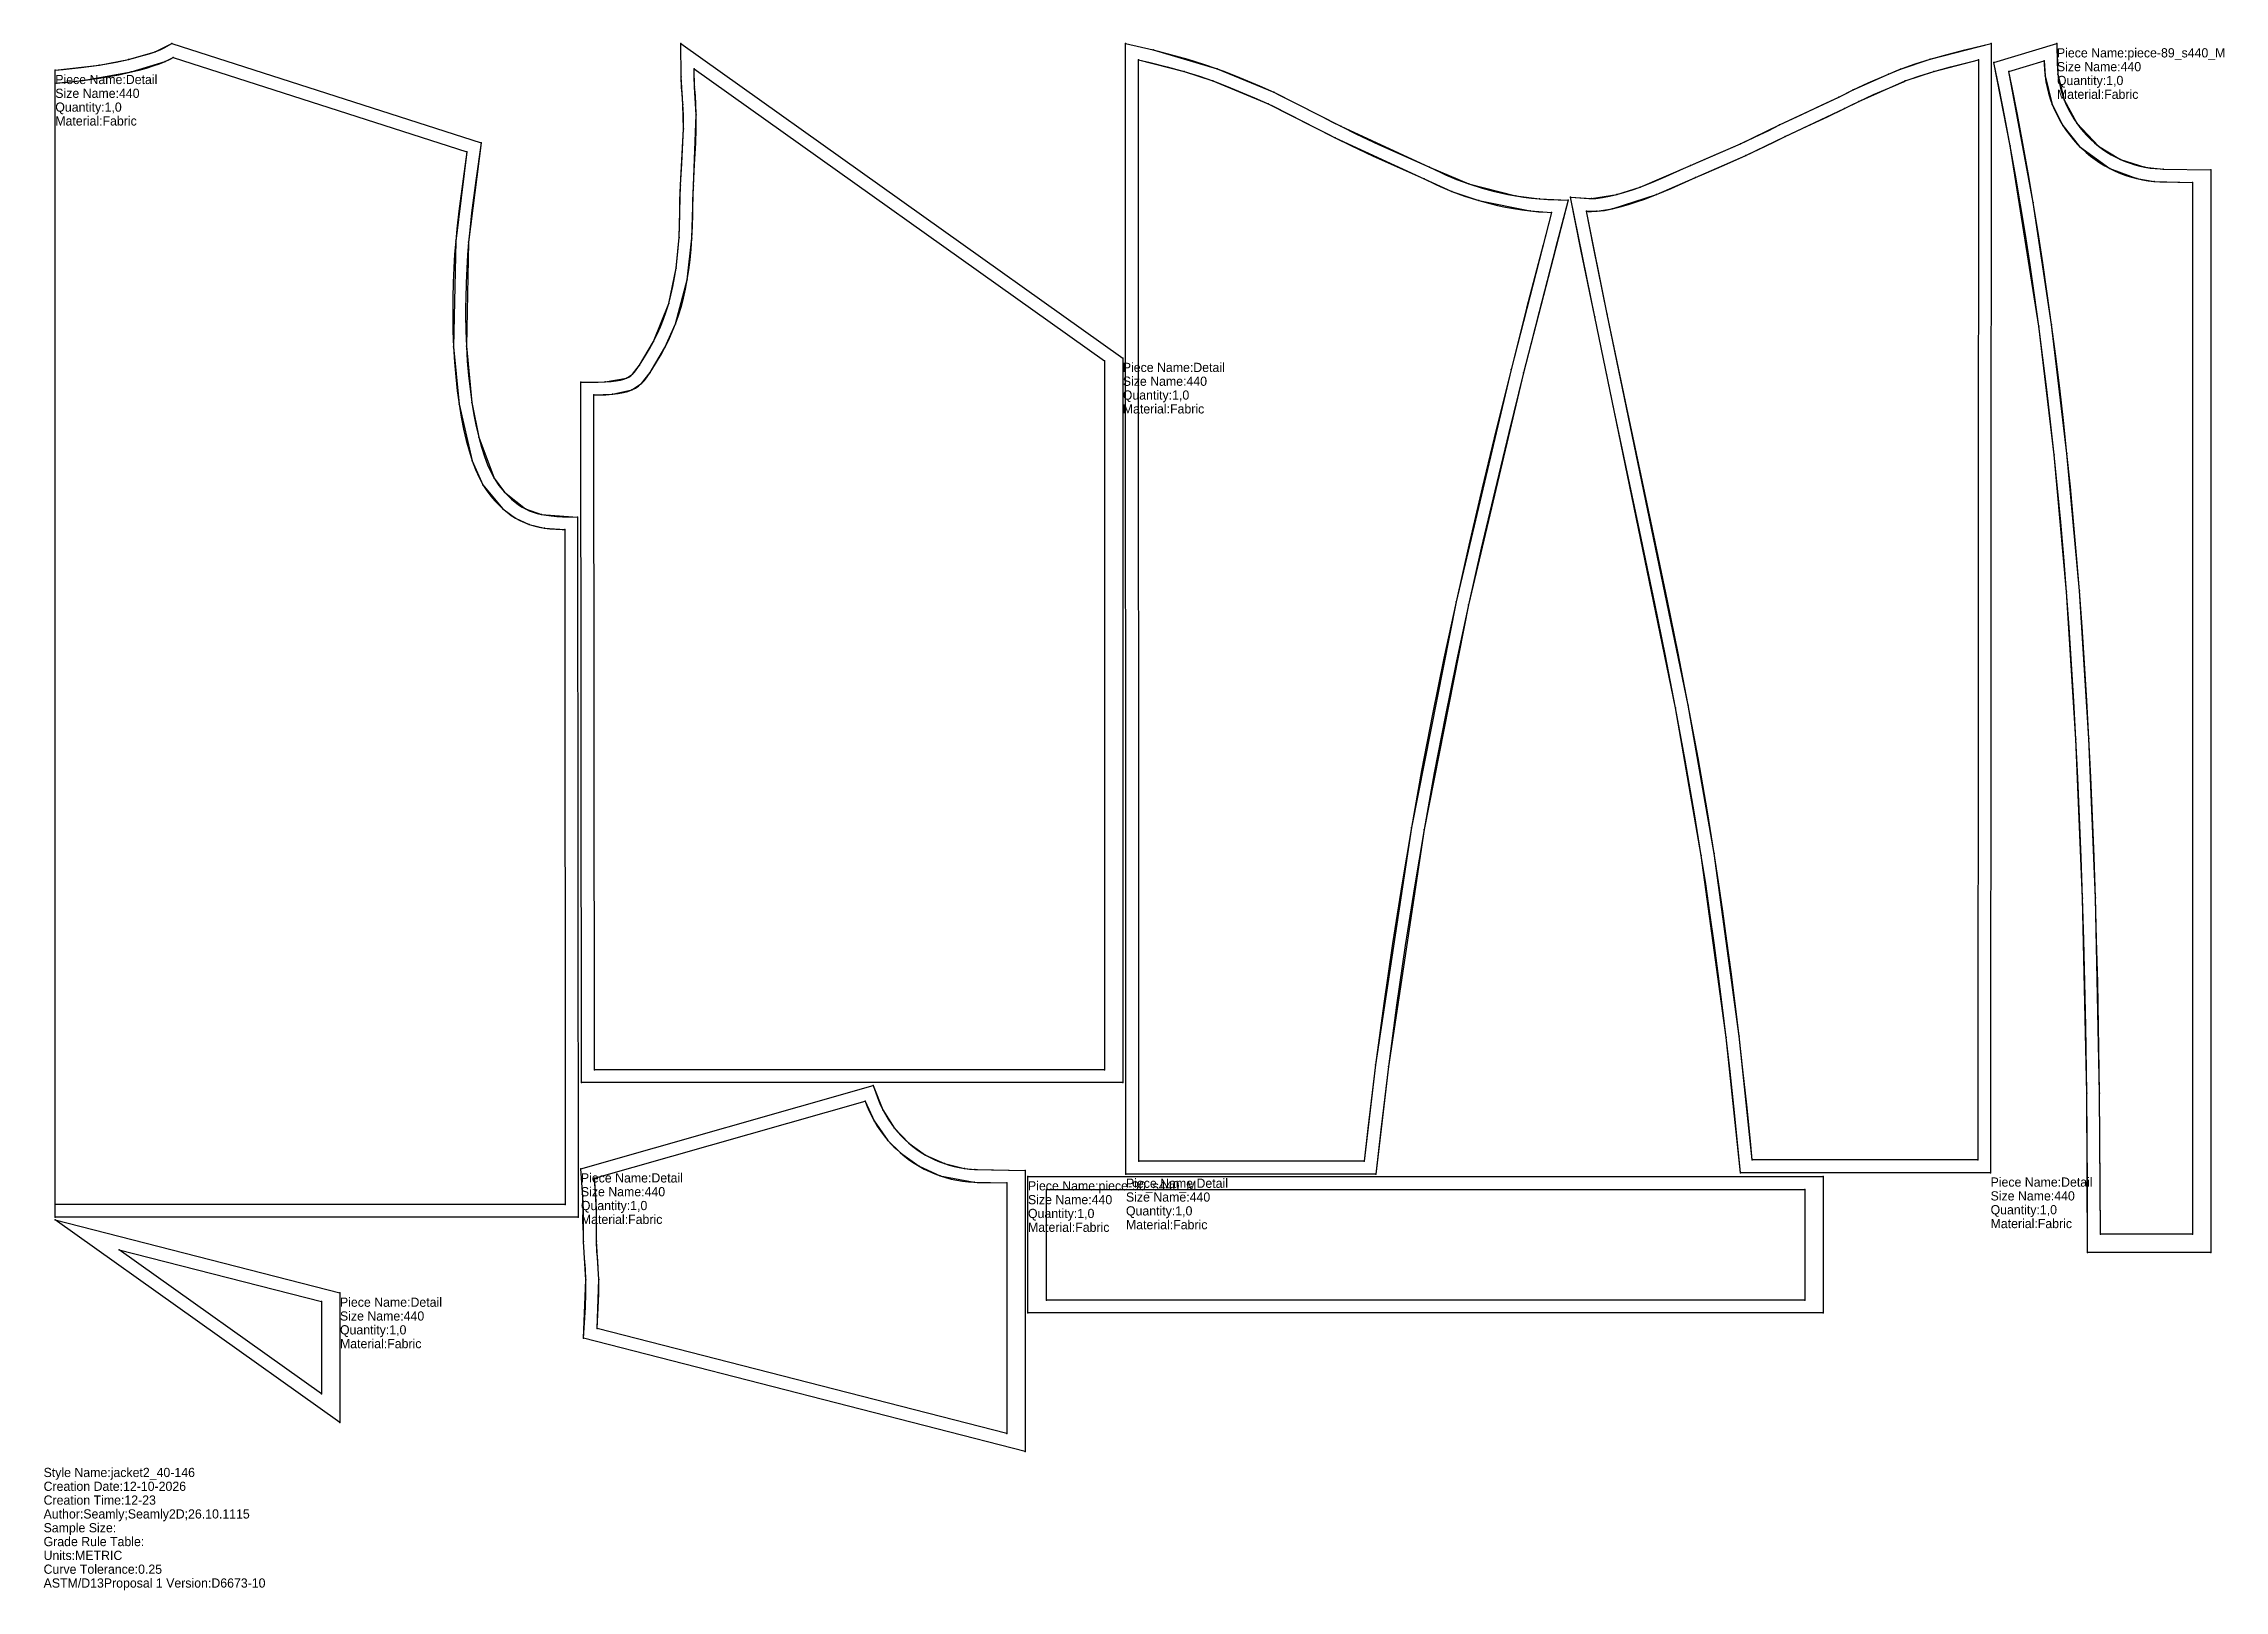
# Model space of a CAD drawing. Extents: x 0 to 1183, y -69 to 770.
import ezdxf

# ---------------------------------------------------------------- set-up
doc = ezdxf.new("R2010")
doc.units = 0
for name, color, linetype in [('1', 7, 'CONTINUOUS'), ('14', 7, 'CONTINUOUS'), ('2', 7, 'CONTINUOUS'), ('3', 7, 'CONTINUOUS'), ('84', 7, 'CONTINUOUS'), ('87', 7, 'CONTINUOUS')]:
    doc.layers.add(name, color=color, linetype=linetype)

# ---------------------------------------------------------------- blocks, each defined once
blk = doc.blocks.new('piece-89_s440_M')
at = {"layer": '1'}
blk.add_lwpolyline([(1092.55, 770.47), (1093.07, 753.85), (1096.56, 739.95), (1103.3, 727.33), (1115.11, 714.89), (1127.05, 707.64), (1140.34, 703.42), (1150.18, 702.39), (1176.13, 701.88), (1176.13, 114.39), (1109.14, 114.39), (1108.7, 200.84), (1106.47, 306.67), (1102.89, 393), (1097.76, 472.91), (1091.06, 547.29), (1082.75, 617.04), (1067.21, 714.93), (1058.33, 760.22)], close=True, dxfattribs=at)
at = {"layer": '14'}
blk.add_lwpolyline([(1085.63, 761.08), (1086.12, 752.98), (1090.03, 737.43), (1095.79, 725.98), (1104.87, 714.63), (1121.34, 702.62), (1135.96, 697.2), (1145.26, 695.66), (1166.13, 695.08), (1166.13, 124.39), (1116.13, 124.39), (1115.7, 200.92), (1113.46, 306.89), (1109.88, 393.36), (1104.74, 473.45), (1098.02, 548.02), (1089.69, 617.97), (1079.71, 684.2), (1066.47, 755.35)], close=True, dxfattribs=at)
at = {"layer": '2'}
for p in [(1092.55, 770.47), (1058.33, 760.22), (1085.63, 761.08), (1066.47, 755.35), (1176.13, 701.88), (1166.13, 695.08), (1116.13, 124.39), (1166.13, 124.39), (1109.14, 114.39), (1176.13, 114.39)]:
    blk.add_point(p, dxfattribs=at)
at = {"layer": '3'}
for p in [(1086.12, 752.98), (1093.07, 753.85), (1090.03, 737.43), (1096.56, 739.95), (1095.79, 725.98), (1103.3, 727.33), (1067.21, 714.93), (1104.87, 714.63), (1115.11, 714.89), (1121.34, 702.62), (1127.05, 707.64), (1140.34, 703.42), (1150.18, 702.39), (1135.96, 697.2), (1145.26, 695.66), (1079.71, 684.2), (1082.75, 617.04), (1089.69, 617.97), (1091.06, 547.29), (1098.02, 548.02), (1104.74, 473.45), (1097.76, 472.91), (1102.89, 393), (1109.88, 393.36), (1106.47, 306.67), (1113.46, 306.89), (1108.7, 200.84), (1115.7, 200.92)]:
    blk.add_point(p, dxfattribs=at)
at = {"layer": '84'}
blk.add_lwpolyline([(1092.55, 770.47), (1092.64, 759.66), (1092.78, 756.72), (1093.07, 753.85), (1093.5, 750.99), (1094.06, 748.17), (1094.76, 745.39), (1095.59, 742.65), (1096.56, 739.95), (1097.66, 737.3), (1098.88, 734.71), (1100.23, 732.18), (1101.7, 729.72), (1103.3, 727.33), (1105.02, 725.01), (1106.85, 722.77), (1108.82, 720.6), (1109.82, 719.58), (1110.81, 718.6), (1112.93, 716.68), (1115.11, 714.89), (1117.36, 713.21), (1119.68, 711.64), (1122.08, 710.19), (1124.53, 708.85), (1127.05, 707.64), (1129.61, 706.54), (1132.23, 705.57), (1134.89, 704.73), (1137.6, 704.01), (1140.34, 703.42), (1143.11, 702.96), (1145.91, 702.63), (1148.76, 702.43), (1150.18, 702.39), (1176.13, 701.88), (1176.13, 114.39), (1109.14, 114.39), (1109.09, 150.47), (1108.7, 200.84), (1108.16, 237.18), (1107.69, 260.82), (1107.13, 283.98), (1106.47, 306.67), (1105.71, 328.9), (1104.87, 350.69), (1103.92, 372.05), (1102.89, 393), (1101.75, 413.54), (1100.52, 433.7), (1099.19, 453.49), (1097.76, 472.91), (1096.23, 491.99), (1094.61, 510.74), (1092.89, 529.17), (1091.06, 547.29), (1089.14, 565.13), (1087.11, 582.69), (1084.98, 599.99), (1082.75, 617.04), (1080.42, 633.86), (1077.99, 650.45), (1075.45, 666.85), (1072.81, 683.05), (1070.06, 699.07), (1067.21, 714.93), (1064.25, 730.63), (1061.19, 746.21), (1058.33, 760.22)], close=True, dxfattribs=at)
at = {"layer": '87'}
blk.add_lwpolyline([(1085.63, 761.08), (1085.64, 759.45), (1085.8, 756.21), (1086.12, 752.98), (1086.6, 749.79), (1087.23, 746.63), (1088.01, 743.52), (1088.95, 740.45), (1090.03, 737.43), (1091.26, 734.47), (1092.62, 731.57), (1094.13, 728.74), (1095.79, 725.98), (1097.57, 723.3), (1099.49, 720.71), (1101.55, 718.2), (1103.73, 715.79), (1104.87, 714.63), (1106.01, 713.51), (1108.35, 711.38), (1110.79, 709.38), (1113.31, 707.5), (1115.91, 705.74), (1118.59, 704.12), (1121.34, 702.62), (1124.15, 701.26), (1127.02, 700.04), (1129.95, 698.95), (1132.94, 698.01), (1135.96, 697.2), (1139.03, 696.54), (1142.13, 696.03), (1145.26, 695.66), (1148.43, 695.44), (1150.01, 695.4), (1166.13, 695.08), (1166.13, 124.39), (1116.13, 124.39), (1116.09, 150.5), (1115.7, 200.92), (1115.16, 237.3), (1114.69, 260.97), (1114.12, 284.17), (1113.46, 306.89), (1112.71, 329.15), (1111.86, 350.98), (1110.92, 372.38), (1109.88, 393.36), (1108.74, 413.95), (1107.5, 434.15), (1106.17, 453.98), (1104.74, 473.45), (1103.21, 492.57), (1101.58, 511.37), (1099.85, 529.84), (1098.02, 548.02), (1096.09, 565.91), (1094.06, 583.52), (1091.93, 600.87), (1089.69, 617.97), (1087.35, 634.85), (1084.91, 651.5), (1082.36, 667.95), (1079.71, 684.2), (1076.96, 700.28), (1074.09, 716.19), (1071.13, 731.96), (1068.05, 747.59), (1066.47, 755.35)], close=True, dxfattribs=at)
at = {"layer": '1'}
for s, p in [('Size Name:440', (1092.55, 755.47)), ('Piece Name:piece-89_s440_M', (1092.55, 762.97)), ('Quantity:1,0', (1092.55, 747.97)), ('Material:Fabric', (1092.55, 740.47))]:
    blk.add_text(s, height=5, dxfattribs=at).set_placement(p)
blk = doc.blocks.new('piece-90_s440_M')
at = {"layer": '1'}
blk.add_lwpolyline([(534.19, 155.57), (965.76, 155.57), (965.76, 81.57), (534.19, 81.57)], close=True, dxfattribs=at)
at = {"layer": '14'}
blk.add_lwpolyline([(544.19, 148.57), (955.76, 148.57), (955.76, 88.57), (544.19, 88.57)], close=True, dxfattribs=at)
at = {"layer": '2'}
for p in [(534.19, 155.57), (965.76, 155.57), (544.19, 148.57), (955.76, 148.57), (544.19, 88.57), (955.76, 88.57), (534.19, 81.57), (965.76, 81.57)]:
    blk.add_point(p, dxfattribs=at)
at = {"layer": '84'}
blk.add_lwpolyline([(534.19, 155.57), (965.76, 155.57), (965.76, 81.57), (534.19, 81.57)], close=True, dxfattribs=at)
at = {"layer": '87'}
blk.add_lwpolyline([(544.19, 148.57), (955.76, 148.57), (955.76, 88.57), (544.19, 88.57)], close=True, dxfattribs=at)
at = {"layer": '1'}
for s, p in [('Size Name:440', (534.19, 140.57)), ('Piece Name:piece-90_s440_M', (534.19, 148.07)), ('Quantity:1,0', (534.19, 133.07)), ('Material:Fabric', (534.19, 125.57))]:
    blk.add_text(s, height=5, dxfattribs=at).set_placement(p)
blk = doc.blocks.new('piece_Detail_s440_M')
at = {"layer": '1'}
blk.add_lwpolyline([(6.35, 756.01), (30.15, 758.81), (46, 761.89), (60.52, 766.09), (69.54, 770.47), (237.4, 716.63), (230.59, 662.7), (229.45, 606.23), (232.37, 575.76), (236.11, 556.83), (244.42, 534.61), (250.09, 527.09), (261.59, 517.9), (270.28, 514.93), (289.8, 513.51), (290.12, 133.47), (6.35, 133.47)], close=True, dxfattribs=at)
at = {"layer": '14'}
blk.add_lwpolyline([(6.35, 748.99), (21.33, 750.47), (47.57, 755.07), (66.02, 760.75), (70.29, 762.88), (229.68, 711.76), (223.62, 663.3), (222.46, 605.89), (225.45, 574.71), (232.58, 544.11), (238.37, 531.08), (249.27, 518), (256.06, 512.96), (263.42, 509.55), (271.74, 507.55), (282.81, 506.69), (283.11, 140.47), (6.35, 140.47)], close=True, dxfattribs=at)
at = {"layer": '2'}
for p in [(69.54, 770.47), (70.29, 762.88), (6.35, 756.01), (6.35, 748.99), (229.68, 711.76), (237.4, 716.63), (289.8, 513.51), (282.81, 506.69), (6.35, 140.47), (6.35, 133.47), (283.11, 140.47), (290.12, 133.47)]:
    blk.add_point(p, dxfattribs=at)
at = {"layer": '3'}
for p in [(30.15, 758.81), (46, 761.89), (60.52, 766.09), (66.02, 760.75), (21.33, 750.47), (47.57, 755.07), (223.62, 663.3), (230.59, 662.7), (222.46, 605.89), (229.45, 606.23), (225.45, 574.71), (232.37, 575.76), (236.11, 556.83), (232.58, 544.11), (244.42, 534.61), (238.37, 531.08), (250.09, 527.09), (249.27, 518), (256.06, 512.96), (261.59, 517.9), (263.42, 509.55), (270.28, 514.93), (271.74, 507.55)]:
    blk.add_point(p, dxfattribs=at)
at = {"layer": '84'}
blk.add_lwpolyline([(6.35, 756.01), (10.64, 756.35), (20.45, 757.42), (30.15, 758.81), (39.47, 760.48), (46, 761.89), (50.07, 762.89), (53.88, 763.93), (57.38, 765), (60.52, 766.09), (63.24, 767.18), (65.52, 768.24), (69.54, 770.47), (237.4, 716.63), (234.62, 696.15), (232.27, 678.65), (231.22, 669.28), (230.59, 662.7), (230.05, 655.75), (229.6, 648.39), (229.26, 640.56), (229.06, 632.2), (229.02, 627.79), (229.01, 623.35), (229.14, 614.64), (229.45, 606.23), (229.94, 598.11), (230.59, 590.32), (231.4, 582.86), (232.37, 575.76), (233.49, 569.04), (234.74, 562.72), (236.11, 556.83), (237.6, 551.39), (239.2, 546.41), (240.88, 541.94), (242.63, 538), (244.42, 534.61), (246.25, 531.76), (247.13, 530.61), (248.1, 529.41), (250.09, 527.09), (252.04, 525.04), (253.95, 523.21), (255.85, 521.61), (257.74, 520.2), (259.64, 518.97), (261.59, 517.9), (263.59, 516.98), (265.69, 516.18), (267.91, 515.5), (270.28, 514.93), (272.81, 514.47), (275.53, 514.12), (278.44, 513.87), (281.6, 513.72), (289.8, 513.51), (290.12, 133.47), (6.35, 133.47)], close=True, dxfattribs=at)
at = {"layer": '87'}
blk.add_lwpolyline([(6.35, 748.99), (11.3, 749.38), (21.33, 750.47), (31.26, 751.9), (40.83, 753.61), (47.57, 755.07), (51.82, 756.11), (55.83, 757.21), (59.55, 758.35), (62.96, 759.53), (66.02, 760.75), (68.7, 762), (70.29, 762.88), (229.68, 711.76), (227.69, 697.08), (225.32, 679.51), (224.25, 670), (223.62, 663.3), (223.06, 656.24), (222.61, 648.76), (222.27, 640.8), (222.06, 632.32), (222.02, 627.84), (222.01, 623.31), (222.14, 614.46), (222.46, 605.89), (222.95, 597.61), (223.62, 589.65), (224.46, 582.01), (225.45, 574.71), (226.6, 567.79), (227.89, 561.25), (229.32, 555.11), (230.89, 549.39), (232.58, 544.11), (234.4, 539.29), (236.33, 534.94), (238.37, 531.08), (240.51, 527.74), (241.62, 526.29), (242.72, 524.93), (244.9, 522.4), (247.08, 520.09), (249.27, 518), (251.49, 516.13), (253.75, 514.45), (256.06, 512.96), (258.43, 511.65), (260.88, 510.52), (263.42, 509.55), (266.07, 508.74), (268.84, 508.08), (271.74, 507.55), (274.78, 507.16), (277.98, 506.88), (281.35, 506.72), (282.81, 506.69), (283.11, 140.47), (6.35, 140.47)], close=True, dxfattribs=at)
at = {"layer": '1'}
for s, p in [('Size Name:440', (6.35, 741.01)), ('Piece Name:Detail', (6.35, 748.51)), ('Quantity:1,0', (6.35, 733.51)), ('Material:Fabric', (6.35, 726.01))]:
    blk.add_text(s, height=5, dxfattribs=at).set_placement(p)
blk = doc.blocks.new('piece_Detail_s440-92_M')
at = {"layer": '1'}
blk.add_lwpolyline([(291.57, 159.87), (450.2, 205.05), (455.45, 191.75), (461.59, 182.05), (469.5, 173.72), (478.65, 167.23), (488.8, 162.62), (499.68, 160), (505.33, 159.47), (532.7, 158.92), (532.7, 6.36), (293.05, 67.82), (294.26, 99.61), (293.05, 120.29), (292.69, 144.82)], close=True, dxfattribs=at)
at = {"layer": '14'}
blk.add_lwpolyline([(298.97, 154.7), (445.85, 196.54), (450.7, 185.78), (458.12, 175.24), (464.92, 168.42), (475.16, 161.16), (486.52, 155.99), (505, 152.48), (522.7, 152.12), (522.7, 16.15), (300.37, 73.17), (301.26, 99.75), (300.05, 120.45), (299.99, 137.49)], close=True, dxfattribs=at)
at = {"layer": '2'}
for p in [(450.2, 205.05), (445.85, 196.54), (291.57, 159.87), (298.97, 154.7), (532.7, 158.92), (522.7, 152.12), (300.37, 73.17), (293.05, 67.82), (522.7, 16.15), (532.7, 6.36)]:
    blk.add_point(p, dxfattribs=at)
at = {"layer": '3'}
for p in [(455.45, 191.75), (450.7, 185.78), (461.59, 182.05), (458.12, 175.24), (464.92, 168.42), (469.5, 173.72), (478.65, 167.23), (475.16, 161.16), (486.52, 155.99), (488.8, 162.62), (499.68, 160), (505.33, 159.47), (292.69, 144.82), (505, 152.48), (299.99, 137.49), (293.05, 120.29), (300.05, 120.45), (294.26, 99.61), (301.26, 99.75)]:
    blk.add_point(p, dxfattribs=at)
at = {"layer": '84'}
blk.add_lwpolyline([(291.57, 159.87), (450.2, 205.05), (453.13, 197.01), (454.23, 194.34), (455.45, 191.75), (456.8, 189.22), (458.27, 186.76), (459.87, 184.37), (461.59, 182.05), (463.42, 179.81), (465.39, 177.64), (466.39, 176.62), (467.38, 175.64), (469.5, 173.72), (471.68, 171.93), (473.93, 170.25), (476.26, 168.68), (478.65, 167.23), (481.1, 165.89), (483.62, 164.68), (486.18, 163.58), (488.8, 162.62), (491.46, 161.77), (494.17, 161.05), (496.91, 160.46), (499.68, 160), (502.48, 159.67), (505.33, 159.47), (506.75, 159.44), (532.7, 158.92), (532.7, 6.36), (293.05, 67.82), (294, 84.6), (294.25, 92.08), (294.26, 99.61), (294.04, 105.34), (293.77, 109.22), (293.59, 111.21), (293.31, 114.47), (293.05, 120.29), (293.04, 128.26), (292.99, 137.33), (292.69, 144.82)], close=True, dxfattribs=at)
at = {"layer": '87'}
blk.add_lwpolyline([(298.97, 154.7), (445.85, 196.54), (446.6, 194.47), (447.83, 191.51), (449.19, 188.61), (450.7, 185.78), (452.36, 183.02), (454.14, 180.34), (456.06, 177.75), (458.12, 175.24), (460.3, 172.83), (461.44, 171.67), (462.58, 170.55), (464.92, 168.42), (467.36, 166.42), (469.88, 164.54), (472.48, 162.78), (475.16, 161.16), (477.91, 159.67), (480.72, 158.31), (483.59, 157.08), (486.52, 155.99), (489.51, 155.05), (492.53, 154.24), (495.6, 153.58), (498.7, 153.07), (501.84, 152.7), (505, 152.48), (506.58, 152.44), (522.7, 152.12), (522.7, 16.15), (300.37, 73.17), (300.99, 84.28), (301.25, 91.96), (301.26, 99.75), (301.03, 105.72), (300.75, 109.78), (300.56, 111.83), (300.29, 114.93), (300.05, 120.45), (300.04, 128.28), (299.99, 137.49), (299.68, 145.22)], close=True, dxfattribs=at)
at = {"layer": '1'}
for s, p in [('Piece Name:Detail', (291.57, 152.37)), ('Size Name:440', (291.57, 144.87)), ('Quantity:1,0', (291.57, 137.37)), ('Material:Fabric', (291.57, 129.87))]:
    blk.add_text(s, height=5, dxfattribs=at).set_placement(p)
blk = doc.blocks.new('piece_Detail_s440-93_M')
at = {"layer": '1'}
blk.add_lwpolyline([(160.83, 92.41), (160.83, 22.03), (6.35, 132.03)], close=True, dxfattribs=at)
at = {"layer": '14'}
blk.add_lwpolyline([(150.83, 87.75), (150.83, 37.75), (41.08, 115.9)], close=True, dxfattribs=at)
at = {"layer": '2'}
for p in [(6.35, 132.03), (41.08, 115.9), (150.83, 87.75), (160.83, 92.41), (150.83, 37.75), (160.83, 22.03)]:
    blk.add_point(p, dxfattribs=at)
at = {"layer": '84'}
blk.add_lwpolyline([(160.83, 92.41), (160.83, 22.03), (6.35, 132.03)], close=True, dxfattribs=at)
at = {"layer": '87'}
blk.add_lwpolyline([(150.83, 87.75), (150.83, 37.75), (41.08, 115.9)], close=True, dxfattribs=at)
at = {"layer": '1'}
for s, p in [('Piece Name:Detail', (160.83, 84.91)), ('Size Name:440', (160.83, 77.41)), ('Quantity:1,0', (160.83, 69.91)), ('Material:Fabric', (160.83, 62.41))]:
    blk.add_text(s, height=5, dxfattribs=at).set_placement(p)
blk = doc.blocks.new('piece_Detail_s440-94_M')
at = {"layer": '1'}
blk.add_lwpolyline([(585.64, 599.74), (585.64, 206.55), (291.88, 206.55), (291.57, 586.77), (304.79, 586.89), (316.4, 588.91), (319.61, 591.05), (323.38, 595.88), (330.95, 608.77), (339.21, 629.41), (343.21, 648.61), (344.82, 665.32), (345.63, 693.58), (347.19, 724.2), (346.97, 737.47), (345.99, 752.4), (345.86, 770.47)], close=True, dxfattribs=at)
at = {"layer": '14'}
blk.add_lwpolyline([(575.64, 598.27), (575.64, 213.56), (298.88, 213.56), (298.57, 579.78), (308.69, 580.14), (319.23, 582.5), (324.42, 585.95), (329.25, 592.06), (337.15, 605.52), (342.91, 618.36), (349.32, 642.31), (351.81, 664.92), (352.62, 693.26), (354.2, 731.87), (353.23, 747.06), (352.96, 756.82)], close=True, dxfattribs=at)
at = {"layer": '2'}
for p in [(345.86, 770.47), (352.96, 756.82), (575.64, 598.27), (585.64, 599.74), (291.57, 586.77), (298.57, 579.78), (298.88, 213.56), (575.64, 213.56), (291.88, 206.55), (585.64, 206.55)]:
    blk.add_point(p, dxfattribs=at)
at = {"layer": '3'}
for p in [(345.99, 752.4), (353.23, 747.06), (346.97, 737.47), (347.19, 724.2), (354.2, 731.87), (345.63, 693.58), (352.62, 693.26), (344.82, 665.32), (351.81, 664.92), (343.21, 648.61), (349.32, 642.31), (339.21, 629.41), (342.91, 618.36), (330.95, 608.77), (337.15, 605.52), (323.38, 595.88), (329.25, 592.06), (304.79, 586.89), (308.69, 580.14), (316.4, 588.91), (319.23, 582.5), (319.61, 591.05), (324.42, 585.95)]:
    blk.add_point(p, dxfattribs=at)
at = {"layer": '84'}
blk.add_lwpolyline([(585.64, 599.74), (585.64, 206.55), (291.88, 206.55), (291.57, 586.77), (298.86, 586.77), (300.98, 586.78), (304.79, 586.89), (308.05, 587.11), (310.8, 587.44), (313.07, 587.86), (314.92, 588.36), (316.4, 588.91), (317.6, 589.53), (318.64, 590.22), (319.61, 591.05), (320.6, 592.09), (321.63, 593.36), (323.38, 595.88), (326.09, 600.31), (327.67, 602.95), (328.81, 604.88), (330.95, 608.77), (332.91, 612.71), (334.72, 616.72), (336.36, 620.83), (337.86, 625.05), (339.21, 629.41), (340.42, 633.93), (341.49, 638.62), (342.42, 643.51), (343.21, 648.61), (343.88, 653.93), (344.42, 659.5), (344.82, 665.32), (345.1, 671.43), (345.26, 677.83), (345.29, 681.17), (345.33, 685.4), (345.63, 693.58), (346.29, 705.34), (346.94, 716.72), (347.19, 724.2), (347.2, 731.74), (346.97, 737.47), (346.71, 741.34), (346.53, 743.34), (346.24, 746.6), (345.99, 752.4), (345.86, 770.47)], close=True, dxfattribs=at)
at = {"layer": '87'}
blk.add_lwpolyline([(575.64, 598.27), (575.64, 213.56), (298.88, 213.56), (298.57, 579.78), (298.88, 579.78), (301.1, 579.78), (305.13, 579.9), (308.69, 580.14), (311.85, 580.51), (314.62, 581.03), (317.07, 581.69), (319.23, 582.5), (321.15, 583.48), (322.86, 584.63), (324.42, 585.95), (325.86, 587.46), (327.24, 589.16), (329.25, 592.06), (332.08, 596.69), (333.68, 599.38), (334.89, 601.41), (337.15, 605.52), (339.24, 609.71), (341.16, 613.98), (342.91, 618.36), (344.51, 622.85), (345.94, 627.48), (347.22, 632.25), (348.34, 637.19), (349.32, 642.31), (350.15, 647.63), (350.84, 653.16), (351.39, 658.92), (351.81, 664.92), (352.1, 671.18), (352.26, 677.71), (352.29, 681.1), (352.33, 685.23), (352.62, 693.26), (353.28, 704.94), (353.93, 716.41), (354.19, 724.08), (354.2, 731.87), (353.97, 737.84), (353.69, 741.9), (353.5, 743.96), (353.23, 747.06), (352.99, 752.58), (352.96, 756.82)], close=True, dxfattribs=at)
at = {"layer": '1'}
for s, p in [('Piece Name:Detail', (585.64, 592.24)), ('Size Name:440', (585.64, 584.74)), ('Quantity:1,0', (585.64, 577.24)), ('Material:Fabric', (585.64, 569.74))]:
    blk.add_text(s, height=5, dxfattribs=at).set_placement(p)
blk = doc.blocks.new('piece_Detail_s440-95_M')
at = {"layer": '1'}
blk.add_lwpolyline([(587.36, 156.97), (587.11, 770.47), (602.11, 767.06), (636.93, 756.86), (667.55, 744.06), (703.97, 725.61), (752.15, 703.36), (773.42, 694.33), (798.87, 687.84), (811.86, 686.2), (827.26, 685.52), (803.13, 591.84), (773.3, 465.96), (749.14, 343.89), (729.79, 215.28), (722.91, 156.97)], close=True, dxfattribs=at)
at = {"layer": '14'}
blk.add_lwpolyline([(594.35, 163.97), (594.11, 761.7), (618.89, 755.32), (634.56, 750.27), (664.6, 737.71), (700.82, 719.36), (749.23, 697), (764.19, 690.26), (778.76, 685.3), (806.7, 679.67), (818.28, 678.84), (796.34, 593.54), (766.47, 467.47), (742.25, 345.1), (722.85, 216.16), (716.65, 163.97)], close=True, dxfattribs=at)
at = {"layer": '2'}
for p in [(587.11, 770.47), (594.11, 761.7), (818.28, 678.84), (827.26, 685.52), (587.36, 156.97), (594.35, 163.97), (716.65, 163.97), (722.91, 156.97)]:
    blk.add_point(p, dxfattribs=at)
at = {"layer": '3'}
for p in [(602.11, 767.06), (618.89, 755.32), (634.56, 750.27), (636.93, 756.86), (664.6, 737.71), (667.55, 744.06), (703.97, 725.61), (700.82, 719.36), (752.15, 703.36), (749.23, 697), (764.19, 690.26), (773.42, 694.33), (798.87, 687.84), (778.76, 685.3), (806.7, 679.67), (811.86, 686.2), (796.34, 593.54), (803.13, 591.84), (766.47, 467.47), (773.3, 465.96), (742.25, 345.1), (749.14, 343.89), (722.85, 216.16), (729.79, 215.28)]:
    blk.add_point(p, dxfattribs=at)
at = {"layer": '84'}
blk.add_lwpolyline([(587.36, 156.97), (587.11, 770.47), (602.11, 767.06), (611.57, 764.65), (620.87, 762.04), (629.49, 759.39), (636.93, 756.86), (640.01, 755.69), (646.78, 752.98), (659.87, 747.48), (667.55, 744.06), (670.35, 742.71), (678.91, 738.41), (693.74, 730.89), (699.53, 727.9), (703.97, 725.61), (712.47, 721.4), (724.47, 715.74), (739.02, 709.23), (752.15, 703.36), (758.16, 700.53), (760.8, 699.28), (766.76, 696.77), (773.42, 694.33), (780.72, 692.02), (786.55, 690.45), (790.56, 689.49), (794.67, 688.62), (798.87, 687.84), (803.15, 687.18), (807.48, 686.63), (811.86, 686.2), (816.3, 685.92), (827.26, 685.52), (820.44, 659.42), (811.57, 625.11), (803.13, 591.84), (795.1, 559.45), (787.46, 527.78), (780.2, 496.67), (773.3, 465.96), (766.77, 435.49), (760.57, 405.1), (754.7, 374.62), (749.14, 343.89), (743.89, 312.76), (738.92, 281.05), (734.23, 248.61), (729.79, 215.28), (725.61, 180.89), (722.91, 156.97)], close=True, dxfattribs=at)
at = {"layer": '87'}
blk.add_lwpolyline([(594.35, 163.97), (594.11, 761.7), (600.47, 760.25), (609.76, 757.89), (618.89, 755.32), (627.33, 752.73), (634.56, 750.27), (637.47, 749.17), (644.13, 746.51), (657.1, 741.05), (664.6, 737.71), (667.25, 736.43), (675.76, 732.16), (690.55, 724.66), (696.32, 721.68), (700.82, 719.36), (709.42, 715.1), (721.55, 709.38), (736.17, 702.83), (749.23, 697), (755.17, 694.2), (757.95, 692.89), (764.19, 690.26), (771.15, 687.7), (778.76, 685.3), (784.83, 683.66), (789.02, 682.66), (793.31, 681.75), (797.69, 680.94), (802.16, 680.24), (806.7, 679.67), (811.3, 679.22), (815.95, 678.93), (818.28, 678.84), (813.67, 661.18), (804.79, 626.84), (796.34, 593.54), (788.3, 561.11), (780.65, 529.4), (773.37, 498.23), (766.47, 467.47), (759.91, 436.92), (753.7, 406.46), (747.82, 375.9), (742.25, 345.1), (736.98, 313.88), (732, 282.09), (727.29, 249.57), (722.85, 216.16), (718.65, 181.7), (716.65, 163.97)], close=True, dxfattribs=at)
at = {"layer": '1'}
for s, p in [('Piece Name:Detail', (587.36, 149.47)), ('Size Name:440', (587.36, 141.97)), ('Quantity:1,0', (587.36, 134.47)), ('Material:Fabric', (587.36, 126.97))]:
    blk.add_text(s, height=5, dxfattribs=at).set_placement(p)
blk = doc.blocks.new('piece_Detail_s440-96_M')
at = {"layer": '1'}
blk.add_lwpolyline([(1056.55, 157.6), (920.91, 157.6), (913.11, 230.98), (899.59, 329.87), (885.64, 410.04), (841.71, 622.24), (828.68, 687.06), (839.97, 686.38), (853.81, 688.59), (866.44, 692.64), (893.71, 704.3), (920.77, 716.09), (941.96, 726.3), (974.28, 741.49), (981.98, 745.39), (1001.16, 753.9), (1007.66, 756.68), (1023.77, 761.98), (1056.92, 770.47)], close=True, dxfattribs=at)
at = {"layer": '14'}
blk.add_lwpolyline([(1049.56, 164.6), (927.26, 164.6), (920.06, 231.8), (906.51, 330.96), (892.52, 411.35), (848.56, 623.65), (837.32, 679.47), (842.93, 679.5), (851.23, 680.77), (875.28, 688.55), (896.49, 697.87), (923.67, 709.72), (945.03, 720.01), (977.35, 735.2), (985.03, 739.09), (1010.28, 750.19), (1025.73, 755.26), (1049.91, 761.59)], close=True, dxfattribs=at)
at = {"layer": '2'}
for p in [(1056.92, 770.47), (1049.91, 761.59), (828.68, 687.06), (837.32, 679.47), (920.91, 157.6), (927.26, 164.6), (1049.56, 164.6), (1056.55, 157.6)]:
    blk.add_point(p, dxfattribs=at)
at = {"layer": '3'}
for p in [(1023.77, 761.98), (1001.16, 753.9), (1007.66, 756.68), (1010.28, 750.19), (1025.73, 755.26), (974.28, 741.49), (977.35, 735.2), (981.98, 745.39), (985.03, 739.09), (941.96, 726.3), (920.77, 716.09), (945.03, 720.01), (893.71, 704.3), (923.67, 709.72), (853.81, 688.59), (866.44, 692.64), (875.28, 688.55), (896.49, 697.87), (839.97, 686.38), (842.93, 679.5), (851.23, 680.77), (841.71, 622.24), (848.56, 623.65), (885.64, 410.04), (892.52, 411.35), (899.59, 329.87), (906.51, 330.96), (913.11, 230.98), (920.06, 231.8)]:
    blk.add_point(p, dxfattribs=at)
at = {"layer": '84'}
blk.add_lwpolyline([(1056.55, 157.6), (920.91, 157.6), (919.29, 174.05), (917.27, 193.71), (915.21, 212.67), (913.11, 230.98), (910.97, 248.7), (908.79, 265.86), (906.56, 282.51), (904.28, 298.7), (901.96, 314.47), (899.59, 329.87), (895.95, 352.41), (890.9, 381.55), (885.64, 410.04), (880.14, 438.25), (874.41, 466.55), (865.35, 509.86), (852.29, 571.4), (841.71, 622.24), (834.29, 658.76), (828.68, 687.06), (838.5, 686.41), (839.97, 686.38), (842.38, 686.48), (845.94, 686.9), (849.77, 687.61), (853.81, 688.59), (857.99, 689.78), (862.22, 691.15), (866.44, 692.64), (872.66, 695.04), (880.34, 698.29), (889.92, 702.61), (893.71, 704.3), (898.29, 706.23), (909.17, 710.93), (920.77, 716.09), (931.45, 721.06), (935.8, 723.22), (941.96, 726.3), (954.04, 732.05), (965.09, 737.16), (974.28, 741.49), (977.83, 743.28), (981.98, 745.39), (990.17, 749.18), (1001.16, 753.9), (1006.51, 756.19), (1007.66, 756.68), (1010.48, 757.75), (1015.54, 759.47), (1023.77, 761.98), (1033.01, 764.56), (1042.57, 767.03), (1056.92, 770.47)], close=True, dxfattribs=at)
at = {"layer": '87'}
blk.add_lwpolyline([(1049.56, 164.6), (927.26, 164.6), (926.26, 174.75), (924.23, 194.44), (922.17, 213.44), (920.06, 231.8), (917.92, 249.56), (915.73, 266.76), (913.49, 283.46), (911.21, 299.69), (908.88, 315.51), (906.51, 330.96), (902.85, 353.57), (897.79, 382.79), (892.52, 411.35), (887.01, 439.62), (881.26, 467.97), (872.2, 511.3), (859.14, 572.84), (848.56, 623.65), (841.15, 660.14), (837.32, 679.47), (838.21, 679.41), (840.05, 679.38), (842.93, 679.5), (846.99, 679.97), (851.23, 680.77), (855.6, 681.82), (860.03, 683.08), (864.47, 684.52), (868.87, 686.08), (875.28, 688.55), (883.14, 691.87), (892.78, 696.23), (896.49, 697.87), (901.04, 699.8), (911.98, 704.52), (923.67, 709.72), (934.48, 714.75), (938.92, 716.95), (945.03, 720.01), (957.02, 725.71), (968.05, 730.82), (977.35, 735.2), (980.99, 737.04), (985.03, 739.09), (993.02, 742.79), (1003.92, 747.46), (1009.27, 749.76), (1010.28, 750.19), (1012.85, 751.16), (1017.69, 752.81), (1025.73, 755.26), (1034.83, 757.8), (1044.27, 760.24), (1049.91, 761.59)], close=True, dxfattribs=at)
at = {"layer": '1'}
for s, p in [('Piece Name:Detail', (1056.55, 150.1)), ('Size Name:440', (1056.55, 142.6)), ('Quantity:1,0', (1056.55, 135.1)), ('Material:Fabric', (1056.55, 127.6))]:
    blk.add_text(s, height=5, dxfattribs=at).set_placement(p)

msp = doc.modelspace()

# ---------------------------------------------------------------- block references
at = {"layer": '1'}
for name in ['piece_Detail_s440_M', 'piece_Detail_s440-94_M', 'piece_Detail_s440-95_M', 'piece_Detail_s440-96_M', 'piece-89_s440_M', 'piece_Detail_s440-92_M', 'piece-90_s440_M', 'piece_Detail_s440-93_M']:
    msp.add_blockref(name, (0, 0), dxfattribs=at)

# ---------------------------------------------------------------- texts
for s, p in [('Style Name:jacket2_40-146', (0, -7.5)), ('Creation Date:12-10-2026', (0, -15)), ('Creation Time:12-23', (0, -22.5)), ('Author:Seamly;Seamly2D;26.10.1115', (0, -30)), ('Sample Size:', (0, -37.5)), ('Grade Rule Table:', (0, -45)), ('Units:METRIC', (0, -52.5)), ('Curve Tolerance:0.25', (0, -60)), ('ASTM/D13Proposal 1 Version:D6673-10', (0, -67.5))]:
    msp.add_text(s, height=5, dxfattribs=at).set_placement(p)

doc.saveas('drawing.dxf')
